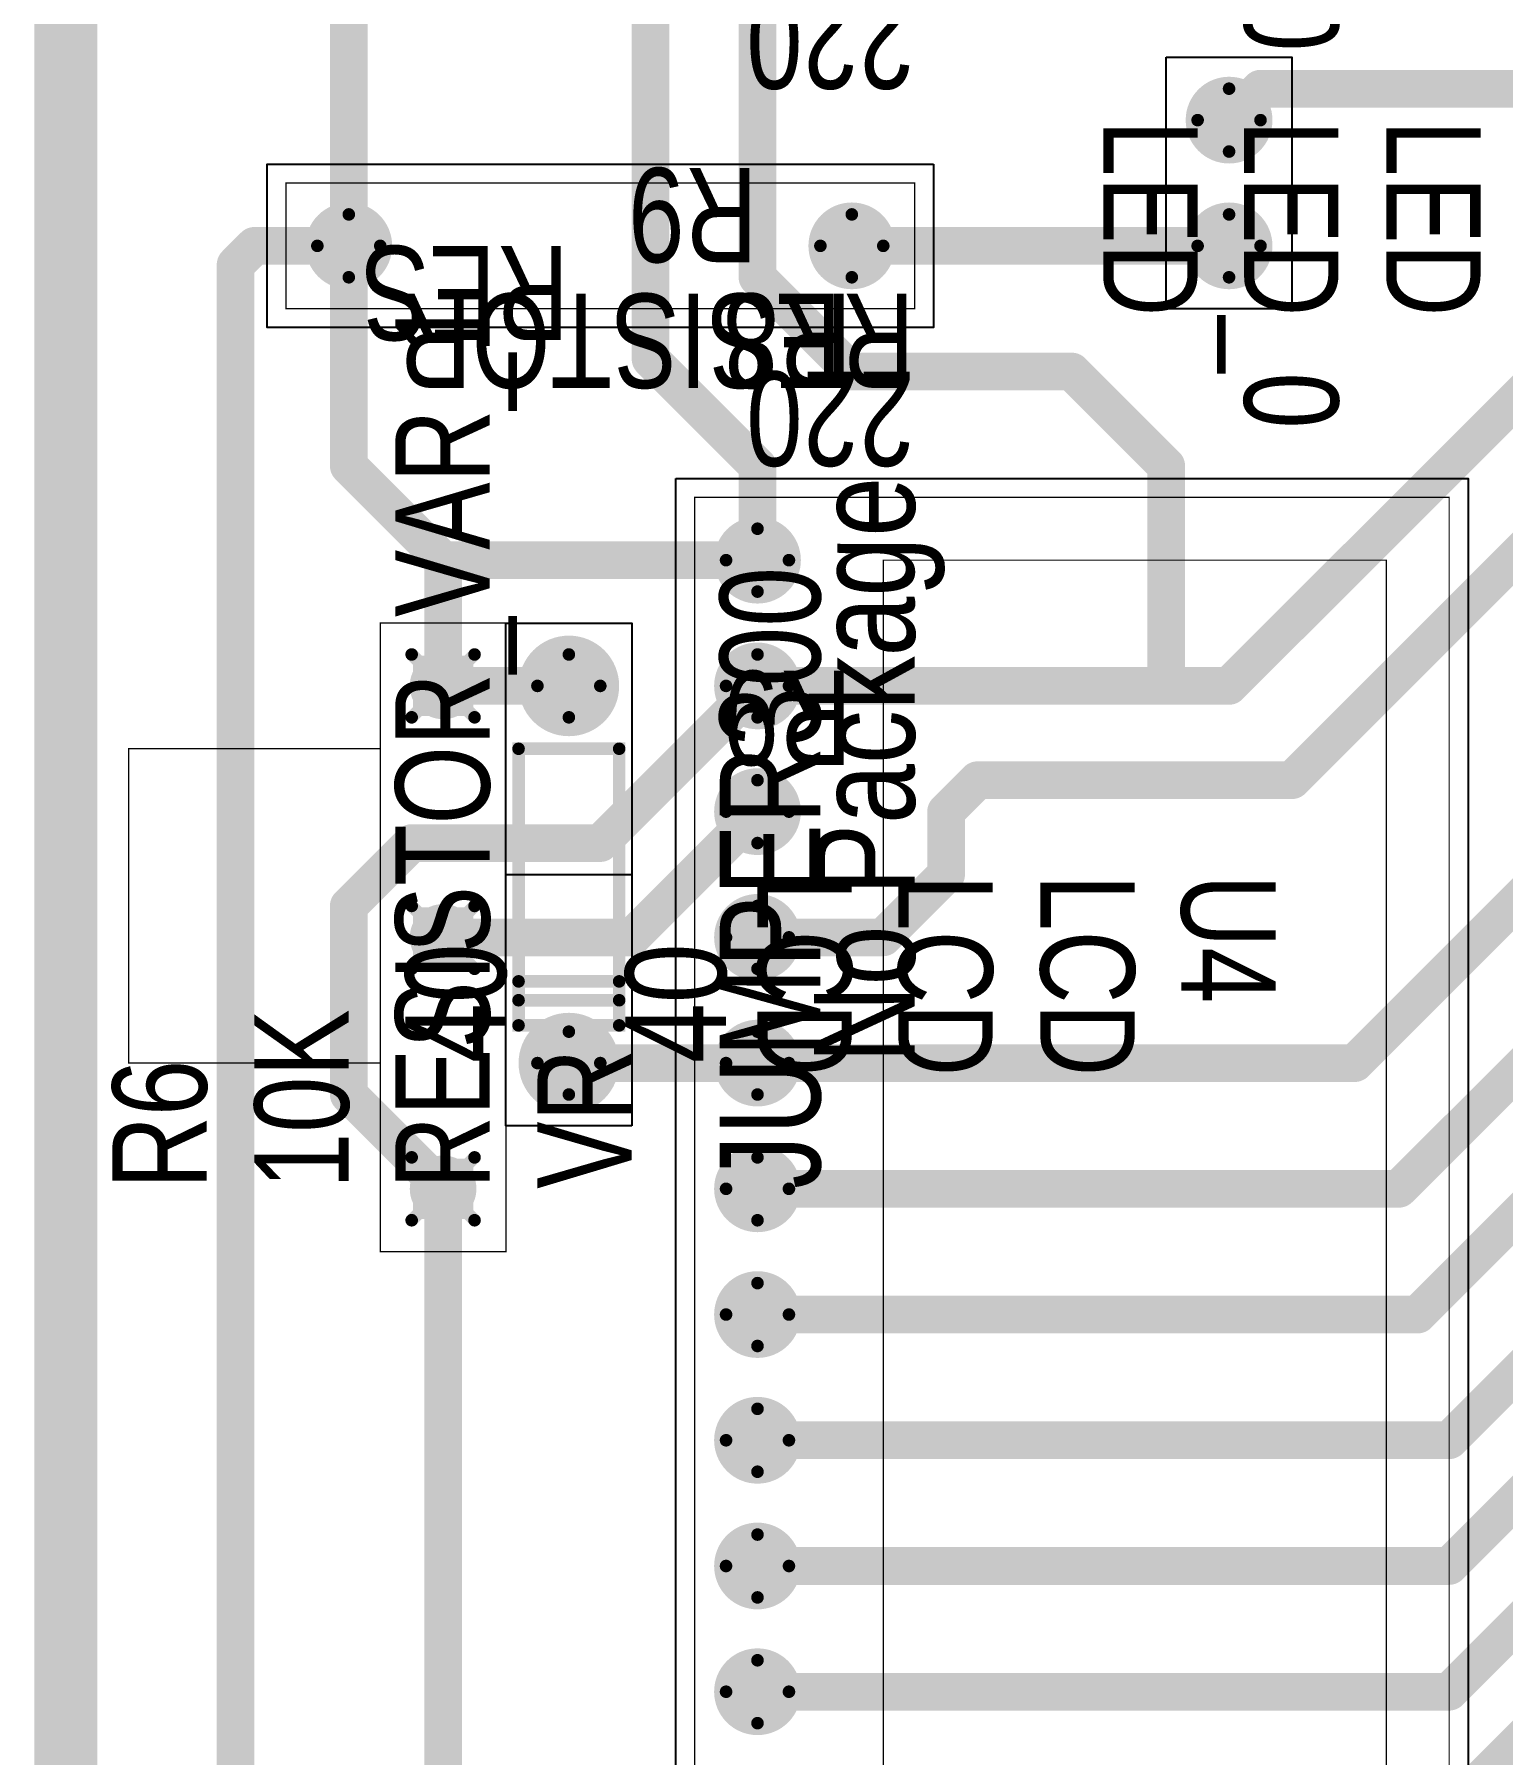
# Model space of a CAD drawing. Extents: x 0.2 to 44.6, y -5.7 to 3.4.
# Drawn here: x 0.225 to 1.393, y 0.816 to 2.184 of the extents above; entities that cross this region are included whole.
import ezdxf

# ---------------------------------------------------------------- set-up
doc = ezdxf.new("R2010")
doc.units = 0

msp = doc.modelspace()

# ---------------------------------------------------------------- linework, layer by layer
at = {"const_width": 0.05}
msp.add_lwpolyline([(0.25, 0.041), (0.25, 3.291), (5.05, 3.291), (5.05, 0.041), (0.25, 0.041)], close=True, dxfattribs=at)
for points in [[(1.125, 2.166), (1.225, 2.166), (1.225, 1.966), (1.125, 1.966), (1.125, 2.166)], [(0.7, 1.316), (0.6, 1.316), (0.6, 1.716), (0.7, 1.716), (0.7, 1.316)], [(0.7, 1.316), (0.6, 1.316), (0.6, 1.516), (0.7, 1.516), (0.7, 1.316)]]:
    msp.add_lwpolyline(points, close=True)
for points in [[(1.125, 2.166, 1), (1.125, 2.166, 1)], [(1.125, 2.166, 1), (1.125, 2.166, 1)], [(1.225, 2.166, 1), (1.225, 2.166, 1)], [(0.94, 2.081), (0.94, 1.951), (0.41, 1.951), (0.41, 2.081), (0.94, 2.081, -0.000027)], [(0.41, 2.081, 1), (0.41, 2.081, 1)], [(0.94, 2.081, 1), (0.94, 2.081, 1)], [(0.94, 2.081, 1), (0.94, 2.081, 1)], [(1.125, 1.966, 1), (1.125, 1.966, 1)], [(1.225, 1.966, 1), (1.225, 1.966, 1)], [(0.41, 1.951, 1), (0.41, 1.951, 1)], [(0.94, 1.951, 1), (0.94, 1.951, 1)], [(0.735, 1.831), (1.365, 1.831), (1.365, 0.201), (0.735, 0.201), (0.735, 1.831, -0.000021)], [(0.735, 1.831, 1), (0.735, 1.831, 1)], [(0.735, 1.831, 1), (0.735, 1.831, 1)], [(1.365, 1.831, 1), (1.365, 1.831, 1)], [(0.6, 1.716, 1), (0.6, 1.716, 1)], [(0.7, 1.716, 1), (0.7, 1.716, 1)], [(0.6, 1.516, 1), (0.6, 1.516, 1)], [(0.7, 1.516, 1), (0.7, 1.516, 1)], [(0.6, 1.316, 1), (0.6, 1.316, 1)], [(0.6, 1.316, 1), (0.6, 1.316, 1)], [(0.7, 1.316, 1), (0.7, 1.316, 1)], [(0.7, 1.316, 1), (0.7, 1.316, 1)], [(0.7, 1.316, 1), (0.7, 1.316, 1)], [(0.7, 1.316, 1), (0.7, 1.316, 1)]]:
    msp.add_lwpolyline(points, format="xyb", close=True)
at = {"layer": 'AST', "const_width": 0.01}
for points in [[(0.61, 1.416), (0.61, 1.616), (0.69, 1.616), (0.69, 1.416), (0.61, 1.416)], [(0.61, 1.396), (0.61, 1.431), (0.69, 1.431), (0.69, 1.396), (0.61, 1.396)]]:
    msp.add_lwpolyline(points, close=True, dxfattribs=at)
at = {"layer": 'AST', "const_width": 0.005}
for points in [[(0.6075, 1.616, 1), (0.6125, 1.616, 1)], [(0.6875, 1.616, 1), (0.6925, 1.616, 1)], [(0.6075, 1.431, 1), (0.6125, 1.431, 1)], [(0.6875, 1.431, 1), (0.6925, 1.431, 1)], [(0.6075, 1.416, 1), (0.6125, 1.416, 1)], [(0.6075, 1.416, 1), (0.6125, 1.416, 1)], [(0.6875, 1.416, 1), (0.6925, 1.416, 1)], [(0.6075, 1.396, 1), (0.6125, 1.396, 1)], [(0.6075, 1.396, 1), (0.6125, 1.396, 1)], [(0.6875, 1.396, 1), (0.6925, 1.396, 1)]]:
    msp.add_lwpolyline(points, format="xyb", close=True, dxfattribs=at)
at = {"layer": 'BOT', "const_width": 0.03}
for points in [[(0.715, 3.056), (0.715, 1.926)], [(0.8, 1.991), (0.8, 3.041)], [(0.475, 2.016), (0.475, 2.316)], [(1.175, 2.116), (1.2, 2.141)], [(1.2, 2.141), (1.925, 2.141)], [(0.385, 2.001), (0.4, 2.016)], [(0.4, 2.016), (0.475, 2.016)], [(0.475, 2.016), (0.475, 1.841)], [(0.875, 2.016), (1.175, 2.016)], [(0.385, 0.396), (0.385, 2.001)], [(0.875, 1.916), (0.8, 1.991)], [(1.45, 1.941), (1.175, 1.666)], [(0.715, 1.926), (0.8, 1.841)], [(1.05, 1.916), (0.875, 1.916)], [(1.125, 1.841), (1.05, 1.916)], [(1.5, 1.866), (1.225, 1.591)], [(0.475, 1.841), (0.55, 1.766)], [(0.8, 1.841), (0.8, 1.766)], [(1.125, 1.666), (1.125, 1.841)], [(0.55, 1.666), (0.55, 1.766)], [(0.55, 1.766), (0.8, 1.766)], [(0.55, 1.766), (0.55, 1.666)], [(1.795, 1.751), (1.31, 1.266)], [(1.275, 1.366), (1.625, 1.716)], [(0.55, 1.666), (0.65, 1.666)], [(0.675, 1.541), (0.8, 1.666)], [(0.8, 1.666), (1.125, 1.666)], [(1.125, 1.666), (0.8, 1.666)], [(1.175, 1.666), (1.125, 1.666)], [(1.325, 1.166), (1.775, 1.616)], [(0.975, 1.591), (0.95, 1.566)], [(1.225, 1.591), (0.975, 1.591)], [(0.7, 1.466), (0.8, 1.566)], [(0.95, 1.566), (0.95, 1.516)], [(0.475, 1.491), (0.525, 1.541)], [(0.525, 1.541), (0.675, 1.541)], [(1.825, 1.541), (1.35, 1.066)], [(0.95, 1.516), (0.9, 1.466)], [(0.475, 1.341), (0.475, 1.491)], [(0.55, 1.466), (0.7, 1.466)], [(0.9, 1.466), (0.8, 1.466)], [(1.825, 1.441), (1.35, 0.966)], [(0.65, 1.366), (0.8, 1.366)], [(0.8, 1.366), (1.275, 1.366)], [(0.55, 1.266), (0.475, 1.341)], [(1.825, 1.341), (1.35, 0.866)], [(0.55, 1.266), (0.55, 0.446)], [(1.31, 1.266), (0.8, 1.266)], [(1.82, 1.241), (1.345, 0.766)], [(0.8, 1.166), (1.325, 1.166)], [(1.35, 1.066), (0.8, 1.066)], [(1.35, 0.966), (0.8, 0.966)], [(1.35, 0.866), (0.8, 0.866)]]:
    msp.add_lwpolyline(points, dxfattribs=at)
at = {"layer": 'BOT'}
for points, const_width in [([(1.1925, 2.141, 1), (1.2075, 2.141, 1)], 0.015), ([(1.1925, 2.141, 1), (1.2075, 2.141, 1)], 0.015), ([(1.16, 2.116, 1), (1.19, 2.116, 1)], 0.031), ([(1.1675, 2.116, 1), (1.1825, 2.116, 1)], 0.015), ([(0.46, 2.016, 1), (0.49, 2.016, 1)], 0.031), ([(0.86, 2.016, 1), (0.89, 2.016, 1)], 0.031), ([(1.16, 2.016, 1), (1.19, 2.016, 1)], 0.031), ([(0.3925, 2.016, 1), (0.4075, 2.016, 1)], 0.015), ([(0.3925, 2.016, 1), (0.4075, 2.016, 1)], 0.015), ([(0.4675, 2.016, 1), (0.4825, 2.016, 1)], 0.015), ([(0.4675, 2.016, 1), (0.4825, 2.016, 1)], 0.015), ([(0.4675, 2.016, 1), (0.4825, 2.016, 1)], 0.015), ([(0.8675, 2.016, 1), (0.8825, 2.016, 1)], 0.015), ([(1.1675, 2.016, 1), (1.1825, 2.016, 1)], 0.015), ([(0.3775, 2.001, 1), (0.3925, 2.001, 1)], 0.015), ([(0.3775, 2.001, 1), (0.3925, 2.001, 1)], 0.015), ([(0.7925, 1.991, 1), (0.8075, 1.991, 1)], 0.015), ([(0.7925, 1.991, 1), (0.8075, 1.991, 1)], 0.015), ([(0.7075, 1.926, 1), (0.7225, 1.926, 1)], 0.015), ([(0.7075, 1.926, 1), (0.7225, 1.926, 1)], 0.015), ([(0.8675, 1.916, 1), (0.8825, 1.916, 1)], 0.015), ([(0.8675, 1.916, 1), (0.8825, 1.916, 1)], 0.015), ([(1.0425, 1.916, 1), (1.0575, 1.916, 1)], 0.015), ([(1.0425, 1.916, 1), (1.0575, 1.916, 1)], 0.015), ([(0.4675, 1.841, 1), (0.4825, 1.841, 1)], 0.015), ([(0.4675, 1.841, 1), (0.4825, 1.841, 1)], 0.015), ([(0.7925, 1.841, 1), (0.8075, 1.841, 1)], 0.015), ([(0.7925, 1.841, 1), (0.8075, 1.841, 1)], 0.015), ([(1.1175, 1.841, 1), (1.1325, 1.841, 1)], 0.015), ([(1.1175, 1.841, 1), (1.1325, 1.841, 1)], 0.015), ([(0.785, 1.766, 1), (0.815, 1.766, 1)], 0.031), ([(0.5425, 1.766, 1), (0.5575, 1.766, 1)], 0.015), ([(0.5425, 1.766, 1), (0.5575, 1.766, 1)], 0.015), ([(0.5425, 1.766, 1), (0.5575, 1.766, 1)], 0.015), ([(0.5425, 1.766, 1), (0.5575, 1.766, 1)], 0.015), ([(0.7925, 1.766, 1), (0.8075, 1.766, 1)], 0.015), ([(0.7925, 1.766, 1), (0.8075, 1.766, 1)], 0.015), ([(0.538, 1.666, 1), (0.562, 1.666, 1)], 0.024), ([(0.635, 1.666, 1), (0.665, 1.666, 1)], 0.031), ([(0.785, 1.666, 1), (0.815, 1.666, 1)], 0.031), ([(0.5425, 1.666, 1), (0.5575, 1.666, 1)], 0.015), ([(0.5425, 1.666, 1), (0.5575, 1.666, 1)], 0.015), ([(0.5425, 1.666, 1), (0.5575, 1.666, 1)], 0.015), ([(0.6425, 1.666, 1), (0.6575, 1.666, 1)], 0.015), ([(0.7925, 1.666, 1), (0.8075, 1.666, 1)], 0.015), ([(0.7925, 1.666, 1), (0.8075, 1.666, 1)], 0.015), ([(0.7925, 1.666, 1), (0.8075, 1.666, 1)], 0.015), ([(1.1175, 1.666, 1), (1.1325, 1.666, 1)], 0.015), ([(1.1175, 1.666, 1), (1.1325, 1.666, 1)], 0.015), ([(1.1175, 1.666, 1), (1.1325, 1.666, 1)], 0.015), ([(1.1175, 1.666, 1), (1.1325, 1.666, 1)], 0.015), ([(1.1675, 1.666, 1), (1.1825, 1.666, 1)], 0.015), ([(1.1675, 1.666, 1), (1.1825, 1.666, 1)], 0.015), ([(0.9675, 1.591, 1), (0.9825, 1.591, 1)], 0.015), ([(0.9675, 1.591, 1), (0.9825, 1.591, 1)], 0.015), ([(1.2175, 1.591, 1), (1.2325, 1.591, 1)], 0.015), ([(1.2175, 1.591, 1), (1.2325, 1.591, 1)], 0.015), ([(0.785, 1.566, 1), (0.815, 1.566, 1)], 0.031), ([(0.7925, 1.566, 1), (0.8075, 1.566, 1)], 0.015), ([(0.9425, 1.566, 1), (0.9575, 1.566, 1)], 0.015), ([(0.9425, 1.566, 1), (0.9575, 1.566, 1)], 0.015), ([(0.5175, 1.541, 1), (0.5325, 1.541, 1)], 0.015), ([(0.5175, 1.541, 1), (0.5325, 1.541, 1)], 0.015), ([(0.6675, 1.541, 1), (0.6825, 1.541, 1)], 0.015), ([(0.6675, 1.541, 1), (0.6825, 1.541, 1)], 0.015), ([(0.9425, 1.516, 1), (0.9575, 1.516, 1)], 0.015), ([(0.9425, 1.516, 1), (0.9575, 1.516, 1)], 0.015), ([(0.4675, 1.491, 1), (0.4825, 1.491, 1)], 0.015), ([(0.4675, 1.491, 1), (0.4825, 1.491, 1)], 0.015), ([(0.785, 1.466, 1), (0.815, 1.466, 1)], 0.031), ([(0.538, 1.466, 1), (0.562, 1.466, 1)], 0.024), ([(0.5425, 1.466, 1), (0.5575, 1.466, 1)], 0.015), ([(0.6925, 1.466, 1), (0.7075, 1.466, 1)], 0.015), ([(0.6925, 1.466, 1), (0.7075, 1.466, 1)], 0.015), ([(0.7925, 1.466, 1), (0.8075, 1.466, 1)], 0.015), ([(0.8925, 1.466, 1), (0.9075, 1.466, 1)], 0.015), ([(0.8925, 1.466, 1), (0.9075, 1.466, 1)], 0.015), ([(0.635, 1.366, 1), (0.665, 1.366, 1)], 0.031), ([(0.785, 1.366, 1), (0.815, 1.366, 1)], 0.031), ([(0.6425, 1.366, 1), (0.6575, 1.366, 1)], 0.015), ([(0.7925, 1.366, 1), (0.8075, 1.366, 1)], 0.015), ([(0.7925, 1.366, 1), (0.8075, 1.366, 1)], 0.015), ([(1.2675, 1.366, 1), (1.2825, 1.366, 1)], 0.015), ([(1.2675, 1.366, 1), (1.2825, 1.366, 1)], 0.015), ([(0.4675, 1.341, 1), (0.4825, 1.341, 1)], 0.015), ([(0.4675, 1.341, 1), (0.4825, 1.341, 1)], 0.015), ([(0.538, 1.266, 1), (0.562, 1.266, 1)], 0.024), ([(0.785, 1.266, 1), (0.815, 1.266, 1)], 0.031), ([(0.5425, 1.266, 1), (0.5575, 1.266, 1)], 0.015), ([(0.5425, 1.266, 1), (0.5575, 1.266, 1)], 0.015), ([(0.7925, 1.266, 1), (0.8075, 1.266, 1)], 0.015), ([(1.3025, 1.266, 1), (1.3175, 1.266, 1)], 0.015), ([(1.3025, 1.266, 1), (1.3175, 1.266, 1)], 0.015), ([(0.785, 1.166, 1), (0.815, 1.166, 1)], 0.031), ([(0.7925, 1.166, 1), (0.8075, 1.166, 1)], 0.015), ([(1.3175, 1.166, 1), (1.3325, 1.166, 1)], 0.015), ([(1.3175, 1.166, 1), (1.3325, 1.166, 1)], 0.015), ([(0.785, 1.066, 1), (0.815, 1.066, 1)], 0.031), ([(0.7925, 1.066, 1), (0.8075, 1.066, 1)], 0.015), ([(1.3425, 1.066, 1), (1.3575, 1.066, 1)], 0.015), ([(1.3425, 1.066, 1), (1.3575, 1.066, 1)], 0.015), ([(0.785, 0.966, 1), (0.815, 0.966, 1)], 0.031), ([(0.7925, 0.966, 1), (0.8075, 0.966, 1)], 0.015), ([(1.3425, 0.966, 1), (1.3575, 0.966, 1)], 0.015), ([(1.3425, 0.966, 1), (1.3575, 0.966, 1)], 0.015), ([(0.785, 0.866, 1), (0.815, 0.866, 1)], 0.031), ([(0.7925, 0.866, 1), (0.8075, 0.866, 1)], 0.015), ([(1.3425, 0.866, 1), (1.3575, 0.866, 1)], 0.015), ([(1.3425, 0.866, 1), (1.3575, 0.866, 1)], 0.015)]:
    msp.add_lwpolyline(points, format="xyb", close=True, dxfattribs=dict(at, const_width=const_width))
at = {"layer": 'DRD', "const_width": 0.01}
for points in [[(1.175, 2.091), (1.175, 2.141)], [(1.15, 2.116), (1.2, 2.116)], [(0.475, 1.991), (0.475, 2.041)], [(0.875, 1.991), (0.875, 2.041)], [(1.175, 1.991), (1.175, 2.041)], [(0.45, 2.016), (0.5, 2.016)], [(0.85, 2.016), (0.9, 2.016)], [(1.15, 2.016), (1.2, 2.016)], [(0.8, 1.741), (0.8, 1.791)], [(0.775, 1.766), (0.825, 1.766)], [(0.525, 1.691), (0.575, 1.641)], [(0.525, 1.641), (0.575, 1.691)], [(0.65, 1.641), (0.65, 1.691)], [(0.8, 1.641), (0.8, 1.691)], [(0.625, 1.666), (0.675, 1.666)], [(0.775, 1.666), (0.825, 1.666)], [(0.8, 1.541), (0.8, 1.591)], [(0.775, 1.566), (0.825, 1.566)], [(0.525, 1.491), (0.575, 1.441)], [(0.525, 1.441), (0.575, 1.491)], [(0.8, 1.441), (0.8, 1.491)], [(0.775, 1.466), (0.825, 1.466)], [(0.65, 1.341), (0.65, 1.391)], [(0.8, 1.341), (0.8, 1.391)], [(0.625, 1.366), (0.675, 1.366)], [(0.775, 1.366), (0.825, 1.366)], [(0.525, 1.291), (0.575, 1.241)], [(0.525, 1.241), (0.575, 1.291)], [(0.8, 1.241), (0.8, 1.291)], [(0.775, 1.266), (0.825, 1.266)], [(0.8, 1.141), (0.8, 1.191)], [(0.775, 1.166), (0.825, 1.166)], [(0.8, 1.041), (0.8, 1.091)], [(0.775, 1.066), (0.825, 1.066)], [(0.8, 0.941), (0.8, 0.991)], [(0.775, 0.966), (0.825, 0.966)], [(0.8, 0.841), (0.8, 0.891)], [(0.775, 0.866), (0.825, 0.866)]]:
    msp.add_lwpolyline(points, dxfattribs=at)
at = {"layer": 'DRD', "const_width": 0.005}
for points in [[(1.1725, 2.141, 1), (1.1775, 2.141, 1)], [(1.1475, 2.116, 1), (1.1525, 2.116, 1)], [(1.1975, 2.116, 1), (1.2025, 2.116, 1)], [(1.1725, 2.091, 1), (1.1775, 2.091, 1)], [(0.4725, 2.041, 1), (0.4775, 2.041, 1)], [(0.8725, 2.041, 1), (0.8775, 2.041, 1)], [(1.1725, 2.041, 1), (1.1775, 2.041, 1)], [(0.4475, 2.016, 1), (0.4525, 2.016, 1)], [(0.4975, 2.016, 1), (0.5025, 2.016, 1)], [(0.8475, 2.016, 1), (0.8525, 2.016, 1)], [(0.8975, 2.016, 1), (0.9025, 2.016, 1)], [(1.1475, 2.016, 1), (1.1525, 2.016, 1)], [(1.1975, 2.016, 1), (1.2025, 2.016, 1)], [(0.4725, 1.991, 1), (0.4775, 1.991, 1)], [(0.8725, 1.991, 1), (0.8775, 1.991, 1)], [(1.1725, 1.991, 1), (1.1775, 1.991, 1)], [(0.7975, 1.791, 1), (0.8025, 1.791, 1)], [(0.7725, 1.766, 1), (0.7775, 1.766, 1)], [(0.8225, 1.766, 1), (0.8275, 1.766, 1)], [(0.7975, 1.741, 1), (0.8025, 1.741, 1)], [(0.5225, 1.691, 1), (0.5275, 1.691, 1)], [(0.5725, 1.691, 1), (0.5775, 1.691, 1)], [(0.6475, 1.691, 1), (0.6525, 1.691, 1)], [(0.7975, 1.691, 1), (0.8025, 1.691, 1)], [(0.6225, 1.666, 1), (0.6275, 1.666, 1)], [(0.6725, 1.666, 1), (0.6775, 1.666, 1)], [(0.7725, 1.666, 1), (0.7775, 1.666, 1)], [(0.8225, 1.666, 1), (0.8275, 1.666, 1)], [(0.5225, 1.641, 1), (0.5275, 1.641, 1)], [(0.5725, 1.641, 1), (0.5775, 1.641, 1)], [(0.6475, 1.641, 1), (0.6525, 1.641, 1)], [(0.7975, 1.641, 1), (0.8025, 1.641, 1)], [(0.7975, 1.591, 1), (0.8025, 1.591, 1)], [(0.7725, 1.566, 1), (0.7775, 1.566, 1)], [(0.8225, 1.566, 1), (0.8275, 1.566, 1)], [(0.7975, 1.541, 1), (0.8025, 1.541, 1)], [(0.5225, 1.491, 1), (0.5275, 1.491, 1)], [(0.5725, 1.491, 1), (0.5775, 1.491, 1)], [(0.7975, 1.491, 1), (0.8025, 1.491, 1)], [(0.7725, 1.466, 1), (0.7775, 1.466, 1)], [(0.8225, 1.466, 1), (0.8275, 1.466, 1)], [(0.5225, 1.441, 1), (0.5275, 1.441, 1)], [(0.5725, 1.441, 1), (0.5775, 1.441, 1)], [(0.7975, 1.441, 1), (0.8025, 1.441, 1)], [(0.6475, 1.391, 1), (0.6525, 1.391, 1)], [(0.7975, 1.391, 1), (0.8025, 1.391, 1)], [(0.6225, 1.366, 1), (0.6275, 1.366, 1)], [(0.6725, 1.366, 1), (0.6775, 1.366, 1)], [(0.7725, 1.366, 1), (0.7775, 1.366, 1)], [(0.8225, 1.366, 1), (0.8275, 1.366, 1)], [(0.6475, 1.341, 1), (0.6525, 1.341, 1)], [(0.7975, 1.341, 1), (0.8025, 1.341, 1)], [(0.5225, 1.291, 1), (0.5275, 1.291, 1)], [(0.5725, 1.291, 1), (0.5775, 1.291, 1)], [(0.7975, 1.291, 1), (0.8025, 1.291, 1)], [(0.7725, 1.266, 1), (0.7775, 1.266, 1)], [(0.8225, 1.266, 1), (0.8275, 1.266, 1)], [(0.5225, 1.241, 1), (0.5275, 1.241, 1)], [(0.5725, 1.241, 1), (0.5775, 1.241, 1)], [(0.7975, 1.241, 1), (0.8025, 1.241, 1)], [(0.7975, 1.191, 1), (0.8025, 1.191, 1)], [(0.7725, 1.166, 1), (0.7775, 1.166, 1)], [(0.8225, 1.166, 1), (0.8275, 1.166, 1)], [(0.7975, 1.141, 1), (0.8025, 1.141, 1)], [(0.7975, 1.091, 1), (0.8025, 1.091, 1)], [(0.7725, 1.066, 1), (0.7775, 1.066, 1)], [(0.8225, 1.066, 1), (0.8275, 1.066, 1)], [(0.7975, 1.041, 1), (0.8025, 1.041, 1)], [(0.7975, 0.991, 1), (0.8025, 0.991, 1)], [(0.7725, 0.966, 1), (0.7775, 0.966, 1)], [(0.8225, 0.966, 1), (0.8275, 0.966, 1)], [(0.7975, 0.941, 1), (0.8025, 0.941, 1)], [(0.7975, 0.891, 1), (0.8025, 0.891, 1)], [(0.7725, 0.866, 1), (0.7775, 0.866, 1)], [(0.8225, 0.866, 1), (0.8275, 0.866, 1)], [(0.7975, 0.841, 1), (0.8025, 0.841, 1)]]:
    msp.add_lwpolyline(points, format="xyb", close=True, dxfattribs=at)
at = {"layer": 'DRL'}
for points, const_width in [([(1.166, 2.116, 1), (1.184, 2.116, 1)], 0.019), ([(0.466, 2.016, 1), (0.484, 2.016, 1)], 0.019), ([(0.866, 2.016, 1), (0.884, 2.016, 1)], 0.019), ([(1.166, 2.016, 1), (1.184, 2.016, 1)], 0.019), ([(0.791, 1.766, 1), (0.809, 1.766, 1)], 0.019), ([(0.641, 1.666, 1), (0.659, 1.666, 1)], 0.019), ([(0.791, 1.666, 1), (0.809, 1.666, 1)], 0.019), ([(0.542, 1.666, 1), (0.558, 1.666, 1)], 0.016), ([(0.791, 1.566, 1), (0.809, 1.566, 1)], 0.019), ([(0.542, 1.466, 1), (0.558, 1.466, 1)], 0.016), ([(0.791, 1.466, 1), (0.809, 1.466, 1)], 0.019), ([(0.641, 1.366, 1), (0.659, 1.366, 1)], 0.019), ([(0.791, 1.366, 1), (0.809, 1.366, 1)], 0.019), ([(0.542, 1.266, 1), (0.558, 1.266, 1)], 0.016), ([(0.791, 1.266, 1), (0.809, 1.266, 1)], 0.019), ([(0.791, 1.166, 1), (0.809, 1.166, 1)], 0.019), ([(0.791, 1.066, 1), (0.809, 1.066, 1)], 0.019), ([(0.791, 0.966, 1), (0.809, 0.966, 1)], 0.019), ([(0.791, 0.866, 1), (0.809, 0.866, 1)], 0.019)]:
    msp.add_lwpolyline(points, format="xyb", close=True, dxfattribs=dict(at, const_width=const_width))
at = {"layer": 'GND'}
for points, const_width in [([(1.158, 2.116, 1), (1.192, 2.116, 1)], 0.035), ([(0.458, 2.016, 1), (0.492, 2.016, 1)], 0.035), ([(0.858, 2.016, 1), (0.892, 2.016, 1)], 0.035), ([(1.158, 2.016, 1), (1.192, 2.016, 1)], 0.035), ([(0.783, 1.766, 1), (0.817, 1.766, 1)], 0.035), ([(0.63, 1.666, 1), (0.67, 1.666, 1)], 0.04), ([(0.783, 1.666, 1), (0.817, 1.666, 1)], 0.035), ([(0.537, 1.666, 1), (0.563, 1.666, 1)], 0.027), ([(0.783, 1.566, 1), (0.817, 1.566, 1)], 0.035), ([(0.537, 1.466, 1), (0.563, 1.466, 1)], 0.027), ([(0.783, 1.466, 1), (0.817, 1.466, 1)], 0.035), ([(0.63, 1.366, 1), (0.67, 1.366, 1)], 0.04), ([(0.783, 1.366, 1), (0.817, 1.366, 1)], 0.035), ([(0.783, 1.266, 1), (0.817, 1.266, 1)], 0.035), ([(0.537, 1.266, 1), (0.563, 1.266, 1)], 0.027), ([(0.783, 1.166, 1), (0.817, 1.166, 1)], 0.035), ([(0.783, 1.066, 1), (0.817, 1.066, 1)], 0.035), ([(0.783, 0.966, 1), (0.817, 0.966, 1)], 0.035), ([(0.783, 0.866, 1), (0.817, 0.866, 1)], 0.035)]:
    msp.add_lwpolyline(points, format="xyb", close=True, dxfattribs=dict(at, const_width=const_width))
at = {"layer": 'I10'}
for points, const_width in [([(1.16, 2.116, 1), (1.19, 2.116, 1)], 0.031), ([(0.46, 2.016, 1), (0.49, 2.016, 1)], 0.031), ([(0.86, 2.016, 1), (0.89, 2.016, 1)], 0.031), ([(1.16, 2.016, 1), (1.19, 2.016, 1)], 0.031), ([(0.785, 1.766, 1), (0.815, 1.766, 1)], 0.031), ([(0.538, 1.666, 1), (0.562, 1.666, 1)], 0.024), ([(0.635, 1.666, 1), (0.665, 1.666, 1)], 0.031), ([(0.785, 1.666, 1), (0.815, 1.666, 1)], 0.031), ([(0.785, 1.566, 1), (0.815, 1.566, 1)], 0.031), ([(0.785, 1.466, 1), (0.815, 1.466, 1)], 0.031), ([(0.538, 1.466, 1), (0.562, 1.466, 1)], 0.024), ([(0.635, 1.366, 1), (0.665, 1.366, 1)], 0.031), ([(0.785, 1.366, 1), (0.815, 1.366, 1)], 0.031), ([(0.538, 1.266, 1), (0.562, 1.266, 1)], 0.024), ([(0.785, 1.266, 1), (0.815, 1.266, 1)], 0.031), ([(0.785, 1.166, 1), (0.815, 1.166, 1)], 0.031), ([(0.785, 1.066, 1), (0.815, 1.066, 1)], 0.031), ([(0.785, 0.966, 1), (0.815, 0.966, 1)], 0.031), ([(0.785, 0.866, 1), (0.815, 0.866, 1)], 0.031)]:
    msp.add_lwpolyline(points, format="xyb", close=True, dxfattribs=dict(at, const_width=const_width))
at = {"layer": 'I11'}
for points, const_width in [([(1.16, 2.116, 1), (1.19, 2.116, 1)], 0.031), ([(0.46, 2.016, 1), (0.49, 2.016, 1)], 0.031), ([(0.86, 2.016, 1), (0.89, 2.016, 1)], 0.031), ([(1.16, 2.016, 1), (1.19, 2.016, 1)], 0.031), ([(0.785, 1.766, 1), (0.815, 1.766, 1)], 0.031), ([(0.538, 1.666, 1), (0.562, 1.666, 1)], 0.024), ([(0.635, 1.666, 1), (0.665, 1.666, 1)], 0.031), ([(0.785, 1.666, 1), (0.815, 1.666, 1)], 0.031), ([(0.785, 1.566, 1), (0.815, 1.566, 1)], 0.031), ([(0.785, 1.466, 1), (0.815, 1.466, 1)], 0.031), ([(0.538, 1.466, 1), (0.562, 1.466, 1)], 0.024), ([(0.635, 1.366, 1), (0.665, 1.366, 1)], 0.031), ([(0.785, 1.366, 1), (0.815, 1.366, 1)], 0.031), ([(0.538, 1.266, 1), (0.562, 1.266, 1)], 0.024), ([(0.785, 1.266, 1), (0.815, 1.266, 1)], 0.031), ([(0.785, 1.166, 1), (0.815, 1.166, 1)], 0.031), ([(0.785, 1.066, 1), (0.815, 1.066, 1)], 0.031), ([(0.785, 0.966, 1), (0.815, 0.966, 1)], 0.031), ([(0.785, 0.866, 1), (0.815, 0.866, 1)], 0.031)]:
    msp.add_lwpolyline(points, format="xyb", close=True, dxfattribs=dict(at, const_width=const_width))
at = {"layer": 'I12'}
for points, const_width in [([(1.16, 2.116, 1), (1.19, 2.116, 1)], 0.031), ([(0.46, 2.016, 1), (0.49, 2.016, 1)], 0.031), ([(0.86, 2.016, 1), (0.89, 2.016, 1)], 0.031), ([(1.16, 2.016, 1), (1.19, 2.016, 1)], 0.031), ([(0.785, 1.766, 1), (0.815, 1.766, 1)], 0.031), ([(0.538, 1.666, 1), (0.562, 1.666, 1)], 0.024), ([(0.635, 1.666, 1), (0.665, 1.666, 1)], 0.031), ([(0.785, 1.666, 1), (0.815, 1.666, 1)], 0.031), ([(0.785, 1.566, 1), (0.815, 1.566, 1)], 0.031), ([(0.785, 1.466, 1), (0.815, 1.466, 1)], 0.031), ([(0.538, 1.466, 1), (0.562, 1.466, 1)], 0.024), ([(0.635, 1.366, 1), (0.665, 1.366, 1)], 0.031), ([(0.785, 1.366, 1), (0.815, 1.366, 1)], 0.031), ([(0.538, 1.266, 1), (0.562, 1.266, 1)], 0.024), ([(0.785, 1.266, 1), (0.815, 1.266, 1)], 0.031), ([(0.785, 1.166, 1), (0.815, 1.166, 1)], 0.031), ([(0.785, 1.066, 1), (0.815, 1.066, 1)], 0.031), ([(0.785, 0.966, 1), (0.815, 0.966, 1)], 0.031), ([(0.785, 0.866, 1), (0.815, 0.866, 1)], 0.031)]:
    msp.add_lwpolyline(points, format="xyb", close=True, dxfattribs=dict(at, const_width=const_width))
at = {"layer": 'IN1'}
for points, const_width in [([(1.16, 2.116, 1), (1.19, 2.116, 1)], 0.031), ([(0.46, 2.016, 1), (0.49, 2.016, 1)], 0.031), ([(0.86, 2.016, 1), (0.89, 2.016, 1)], 0.031), ([(1.16, 2.016, 1), (1.19, 2.016, 1)], 0.031), ([(0.785, 1.766, 1), (0.815, 1.766, 1)], 0.031), ([(0.538, 1.666, 1), (0.562, 1.666, 1)], 0.024), ([(0.635, 1.666, 1), (0.665, 1.666, 1)], 0.031), ([(0.785, 1.666, 1), (0.815, 1.666, 1)], 0.031), ([(0.785, 1.566, 1), (0.815, 1.566, 1)], 0.031), ([(0.785, 1.466, 1), (0.815, 1.466, 1)], 0.031), ([(0.538, 1.466, 1), (0.562, 1.466, 1)], 0.024), ([(0.635, 1.366, 1), (0.665, 1.366, 1)], 0.031), ([(0.785, 1.366, 1), (0.815, 1.366, 1)], 0.031), ([(0.538, 1.266, 1), (0.562, 1.266, 1)], 0.024), ([(0.785, 1.266, 1), (0.815, 1.266, 1)], 0.031), ([(0.785, 1.166, 1), (0.815, 1.166, 1)], 0.031), ([(0.785, 1.066, 1), (0.815, 1.066, 1)], 0.031), ([(0.785, 0.966, 1), (0.815, 0.966, 1)], 0.031), ([(0.785, 0.866, 1), (0.815, 0.866, 1)], 0.031)]:
    msp.add_lwpolyline(points, format="xyb", close=True, dxfattribs=dict(at, const_width=const_width))
at = {"layer": 'IN2'}
for points, const_width in [([(1.16, 2.116, 1), (1.19, 2.116, 1)], 0.031), ([(0.46, 2.016, 1), (0.49, 2.016, 1)], 0.031), ([(0.86, 2.016, 1), (0.89, 2.016, 1)], 0.031), ([(1.16, 2.016, 1), (1.19, 2.016, 1)], 0.031), ([(0.785, 1.766, 1), (0.815, 1.766, 1)], 0.031), ([(0.538, 1.666, 1), (0.562, 1.666, 1)], 0.024), ([(0.635, 1.666, 1), (0.665, 1.666, 1)], 0.031), ([(0.785, 1.666, 1), (0.815, 1.666, 1)], 0.031), ([(0.785, 1.566, 1), (0.815, 1.566, 1)], 0.031), ([(0.785, 1.466, 1), (0.815, 1.466, 1)], 0.031), ([(0.538, 1.466, 1), (0.562, 1.466, 1)], 0.024), ([(0.635, 1.366, 1), (0.665, 1.366, 1)], 0.031), ([(0.785, 1.366, 1), (0.815, 1.366, 1)], 0.031), ([(0.538, 1.266, 1), (0.562, 1.266, 1)], 0.024), ([(0.785, 1.266, 1), (0.815, 1.266, 1)], 0.031), ([(0.785, 1.166, 1), (0.815, 1.166, 1)], 0.031), ([(0.785, 1.066, 1), (0.815, 1.066, 1)], 0.031), ([(0.785, 0.966, 1), (0.815, 0.966, 1)], 0.031), ([(0.785, 0.866, 1), (0.815, 0.866, 1)], 0.031)]:
    msp.add_lwpolyline(points, format="xyb", close=True, dxfattribs=dict(at, const_width=const_width))
at = {"layer": 'IN3'}
for points, const_width in [([(1.16, 2.116, 1), (1.19, 2.116, 1)], 0.031), ([(0.46, 2.016, 1), (0.49, 2.016, 1)], 0.031), ([(0.86, 2.016, 1), (0.89, 2.016, 1)], 0.031), ([(1.16, 2.016, 1), (1.19, 2.016, 1)], 0.031), ([(0.785, 1.766, 1), (0.815, 1.766, 1)], 0.031), ([(0.538, 1.666, 1), (0.562, 1.666, 1)], 0.024), ([(0.635, 1.666, 1), (0.665, 1.666, 1)], 0.031), ([(0.785, 1.666, 1), (0.815, 1.666, 1)], 0.031), ([(0.785, 1.566, 1), (0.815, 1.566, 1)], 0.031), ([(0.785, 1.466, 1), (0.815, 1.466, 1)], 0.031), ([(0.538, 1.466, 1), (0.562, 1.466, 1)], 0.024), ([(0.635, 1.366, 1), (0.665, 1.366, 1)], 0.031), ([(0.785, 1.366, 1), (0.815, 1.366, 1)], 0.031), ([(0.538, 1.266, 1), (0.562, 1.266, 1)], 0.024), ([(0.785, 1.266, 1), (0.815, 1.266, 1)], 0.031), ([(0.785, 1.166, 1), (0.815, 1.166, 1)], 0.031), ([(0.785, 1.066, 1), (0.815, 1.066, 1)], 0.031), ([(0.785, 0.966, 1), (0.815, 0.966, 1)], 0.031), ([(0.785, 0.866, 1), (0.815, 0.866, 1)], 0.031)]:
    msp.add_lwpolyline(points, format="xyb", close=True, dxfattribs=dict(at, const_width=const_width))
at = {"layer": 'IN4'}
for points, const_width in [([(1.16, 2.116, 1), (1.19, 2.116, 1)], 0.031), ([(0.46, 2.016, 1), (0.49, 2.016, 1)], 0.031), ([(0.86, 2.016, 1), (0.89, 2.016, 1)], 0.031), ([(1.16, 2.016, 1), (1.19, 2.016, 1)], 0.031), ([(0.785, 1.766, 1), (0.815, 1.766, 1)], 0.031), ([(0.538, 1.666, 1), (0.562, 1.666, 1)], 0.024), ([(0.635, 1.666, 1), (0.665, 1.666, 1)], 0.031), ([(0.785, 1.666, 1), (0.815, 1.666, 1)], 0.031), ([(0.785, 1.566, 1), (0.815, 1.566, 1)], 0.031), ([(0.785, 1.466, 1), (0.815, 1.466, 1)], 0.031), ([(0.538, 1.466, 1), (0.562, 1.466, 1)], 0.024), ([(0.635, 1.366, 1), (0.665, 1.366, 1)], 0.031), ([(0.785, 1.366, 1), (0.815, 1.366, 1)], 0.031), ([(0.538, 1.266, 1), (0.562, 1.266, 1)], 0.024), ([(0.785, 1.266, 1), (0.815, 1.266, 1)], 0.031), ([(0.785, 1.166, 1), (0.815, 1.166, 1)], 0.031), ([(0.785, 1.066, 1), (0.815, 1.066, 1)], 0.031), ([(0.785, 0.966, 1), (0.815, 0.966, 1)], 0.031), ([(0.785, 0.866, 1), (0.815, 0.866, 1)], 0.031)]:
    msp.add_lwpolyline(points, format="xyb", close=True, dxfattribs=dict(at, const_width=const_width))
at = {"layer": 'IN5'}
for points, const_width in [([(1.16, 2.116, 1), (1.19, 2.116, 1)], 0.031), ([(0.46, 2.016, 1), (0.49, 2.016, 1)], 0.031), ([(0.86, 2.016, 1), (0.89, 2.016, 1)], 0.031), ([(1.16, 2.016, 1), (1.19, 2.016, 1)], 0.031), ([(0.785, 1.766, 1), (0.815, 1.766, 1)], 0.031), ([(0.538, 1.666, 1), (0.562, 1.666, 1)], 0.024), ([(0.635, 1.666, 1), (0.665, 1.666, 1)], 0.031), ([(0.785, 1.666, 1), (0.815, 1.666, 1)], 0.031), ([(0.785, 1.566, 1), (0.815, 1.566, 1)], 0.031), ([(0.785, 1.466, 1), (0.815, 1.466, 1)], 0.031), ([(0.538, 1.466, 1), (0.562, 1.466, 1)], 0.024), ([(0.635, 1.366, 1), (0.665, 1.366, 1)], 0.031), ([(0.785, 1.366, 1), (0.815, 1.366, 1)], 0.031), ([(0.538, 1.266, 1), (0.562, 1.266, 1)], 0.024), ([(0.785, 1.266, 1), (0.815, 1.266, 1)], 0.031), ([(0.785, 1.166, 1), (0.815, 1.166, 1)], 0.031), ([(0.785, 1.066, 1), (0.815, 1.066, 1)], 0.031), ([(0.785, 0.966, 1), (0.815, 0.966, 1)], 0.031), ([(0.785, 0.866, 1), (0.815, 0.866, 1)], 0.031)]:
    msp.add_lwpolyline(points, format="xyb", close=True, dxfattribs=dict(at, const_width=const_width))
at = {"layer": 'IN6'}
for points, const_width in [([(1.16, 2.116, 1), (1.19, 2.116, 1)], 0.031), ([(0.46, 2.016, 1), (0.49, 2.016, 1)], 0.031), ([(0.86, 2.016, 1), (0.89, 2.016, 1)], 0.031), ([(1.16, 2.016, 1), (1.19, 2.016, 1)], 0.031), ([(0.785, 1.766, 1), (0.815, 1.766, 1)], 0.031), ([(0.538, 1.666, 1), (0.562, 1.666, 1)], 0.024), ([(0.635, 1.666, 1), (0.665, 1.666, 1)], 0.031), ([(0.785, 1.666, 1), (0.815, 1.666, 1)], 0.031), ([(0.785, 1.566, 1), (0.815, 1.566, 1)], 0.031), ([(0.785, 1.466, 1), (0.815, 1.466, 1)], 0.031), ([(0.538, 1.466, 1), (0.562, 1.466, 1)], 0.024), ([(0.635, 1.366, 1), (0.665, 1.366, 1)], 0.031), ([(0.785, 1.366, 1), (0.815, 1.366, 1)], 0.031), ([(0.538, 1.266, 1), (0.562, 1.266, 1)], 0.024), ([(0.785, 1.266, 1), (0.815, 1.266, 1)], 0.031), ([(0.785, 1.166, 1), (0.815, 1.166, 1)], 0.031), ([(0.785, 1.066, 1), (0.815, 1.066, 1)], 0.031), ([(0.785, 0.966, 1), (0.815, 0.966, 1)], 0.031), ([(0.785, 0.866, 1), (0.815, 0.866, 1)], 0.031)]:
    msp.add_lwpolyline(points, format="xyb", close=True, dxfattribs=dict(at, const_width=const_width))
at = {"layer": 'IN7'}
for points, const_width in [([(1.16, 2.116, 1), (1.19, 2.116, 1)], 0.031), ([(0.46, 2.016, 1), (0.49, 2.016, 1)], 0.031), ([(0.86, 2.016, 1), (0.89, 2.016, 1)], 0.031), ([(1.16, 2.016, 1), (1.19, 2.016, 1)], 0.031), ([(0.785, 1.766, 1), (0.815, 1.766, 1)], 0.031), ([(0.538, 1.666, 1), (0.562, 1.666, 1)], 0.024), ([(0.635, 1.666, 1), (0.665, 1.666, 1)], 0.031), ([(0.785, 1.666, 1), (0.815, 1.666, 1)], 0.031), ([(0.785, 1.566, 1), (0.815, 1.566, 1)], 0.031), ([(0.785, 1.466, 1), (0.815, 1.466, 1)], 0.031), ([(0.538, 1.466, 1), (0.562, 1.466, 1)], 0.024), ([(0.635, 1.366, 1), (0.665, 1.366, 1)], 0.031), ([(0.785, 1.366, 1), (0.815, 1.366, 1)], 0.031), ([(0.538, 1.266, 1), (0.562, 1.266, 1)], 0.024), ([(0.785, 1.266, 1), (0.815, 1.266, 1)], 0.031), ([(0.785, 1.166, 1), (0.815, 1.166, 1)], 0.031), ([(0.785, 1.066, 1), (0.815, 1.066, 1)], 0.031), ([(0.785, 0.966, 1), (0.815, 0.966, 1)], 0.031), ([(0.785, 0.866, 1), (0.815, 0.866, 1)], 0.031)]:
    msp.add_lwpolyline(points, format="xyb", close=True, dxfattribs=dict(at, const_width=const_width))
at = {"layer": 'IN8'}
for points, const_width in [([(1.16, 2.116, 1), (1.19, 2.116, 1)], 0.031), ([(0.46, 2.016, 1), (0.49, 2.016, 1)], 0.031), ([(0.86, 2.016, 1), (0.89, 2.016, 1)], 0.031), ([(1.16, 2.016, 1), (1.19, 2.016, 1)], 0.031), ([(0.785, 1.766, 1), (0.815, 1.766, 1)], 0.031), ([(0.538, 1.666, 1), (0.562, 1.666, 1)], 0.024), ([(0.635, 1.666, 1), (0.665, 1.666, 1)], 0.031), ([(0.785, 1.666, 1), (0.815, 1.666, 1)], 0.031), ([(0.785, 1.566, 1), (0.815, 1.566, 1)], 0.031), ([(0.785, 1.466, 1), (0.815, 1.466, 1)], 0.031), ([(0.538, 1.466, 1), (0.562, 1.466, 1)], 0.024), ([(0.635, 1.366, 1), (0.665, 1.366, 1)], 0.031), ([(0.785, 1.366, 1), (0.815, 1.366, 1)], 0.031), ([(0.538, 1.266, 1), (0.562, 1.266, 1)], 0.024), ([(0.785, 1.266, 1), (0.815, 1.266, 1)], 0.031), ([(0.785, 1.166, 1), (0.815, 1.166, 1)], 0.031), ([(0.785, 1.066, 1), (0.815, 1.066, 1)], 0.031), ([(0.785, 0.966, 1), (0.815, 0.966, 1)], 0.031), ([(0.785, 0.866, 1), (0.815, 0.866, 1)], 0.031)]:
    msp.add_lwpolyline(points, format="xyb", close=True, dxfattribs=dict(at, const_width=const_width))
at = {"layer": 'IN9'}
for points, const_width in [([(1.16, 2.116, 1), (1.19, 2.116, 1)], 0.031), ([(0.46, 2.016, 1), (0.49, 2.016, 1)], 0.031), ([(0.86, 2.016, 1), (0.89, 2.016, 1)], 0.031), ([(1.16, 2.016, 1), (1.19, 2.016, 1)], 0.031), ([(0.785, 1.766, 1), (0.815, 1.766, 1)], 0.031), ([(0.538, 1.666, 1), (0.562, 1.666, 1)], 0.024), ([(0.635, 1.666, 1), (0.665, 1.666, 1)], 0.031), ([(0.785, 1.666, 1), (0.815, 1.666, 1)], 0.031), ([(0.785, 1.566, 1), (0.815, 1.566, 1)], 0.031), ([(0.785, 1.466, 1), (0.815, 1.466, 1)], 0.031), ([(0.538, 1.466, 1), (0.562, 1.466, 1)], 0.024), ([(0.635, 1.366, 1), (0.665, 1.366, 1)], 0.031), ([(0.785, 1.366, 1), (0.815, 1.366, 1)], 0.031), ([(0.538, 1.266, 1), (0.562, 1.266, 1)], 0.024), ([(0.785, 1.266, 1), (0.815, 1.266, 1)], 0.031), ([(0.785, 1.166, 1), (0.815, 1.166, 1)], 0.031), ([(0.785, 1.066, 1), (0.815, 1.066, 1)], 0.031), ([(0.785, 0.966, 1), (0.815, 0.966, 1)], 0.031), ([(0.785, 0.866, 1), (0.815, 0.866, 1)], 0.031)]:
    msp.add_lwpolyline(points, format="xyb", close=True, dxfattribs=dict(at, const_width=const_width))
at = {"layer": 'PWR'}
for points, const_width in [([(1.158, 2.116, 1), (1.192, 2.116, 1)], 0.035), ([(0.458, 2.016, 1), (0.492, 2.016, 1)], 0.035), ([(0.858, 2.016, 1), (0.892, 2.016, 1)], 0.035), ([(1.158, 2.016, 1), (1.192, 2.016, 1)], 0.035), ([(0.783, 1.766, 1), (0.817, 1.766, 1)], 0.035), ([(0.63, 1.666, 1), (0.67, 1.666, 1)], 0.04), ([(0.783, 1.666, 1), (0.817, 1.666, 1)], 0.035), ([(0.537, 1.666, 1), (0.563, 1.666, 1)], 0.027), ([(0.783, 1.566, 1), (0.817, 1.566, 1)], 0.035), ([(0.537, 1.466, 1), (0.563, 1.466, 1)], 0.027), ([(0.783, 1.466, 1), (0.817, 1.466, 1)], 0.035), ([(0.63, 1.366, 1), (0.67, 1.366, 1)], 0.04), ([(0.783, 1.366, 1), (0.817, 1.366, 1)], 0.035), ([(0.783, 1.266, 1), (0.817, 1.266, 1)], 0.035), ([(0.537, 1.266, 1), (0.563, 1.266, 1)], 0.027), ([(0.783, 1.166, 1), (0.817, 1.166, 1)], 0.035), ([(0.783, 1.066, 1), (0.817, 1.066, 1)], 0.035), ([(0.783, 0.966, 1), (0.817, 0.966, 1)], 0.035), ([(0.783, 0.866, 1), (0.817, 0.866, 1)], 0.035)]:
    msp.add_lwpolyline(points, format="xyb", close=True, dxfattribs=dict(at, const_width=const_width))
at = {"layer": 'SMB'}
for points, const_width in [([(1.159, 2.116, 1), (1.191, 2.116, 1)], 0.033), ([(0.459, 2.016, 1), (0.491, 2.016, 1)], 0.033), ([(0.859, 2.016, 1), (0.891, 2.016, 1)], 0.033), ([(1.159, 2.016, 1), (1.191, 2.016, 1)], 0.033), ([(0.784, 1.766, 1), (0.816, 1.766, 1)], 0.033), ([(0.634, 1.666, 1), (0.666, 1.666, 1)], 0.033), ([(0.784, 1.666, 1), (0.816, 1.666, 1)], 0.033), ([(0.537, 1.666, 1), (0.563, 1.666, 1)], 0.026), ([(0.784, 1.566, 1), (0.816, 1.566, 1)], 0.033), ([(0.537, 1.466, 1), (0.563, 1.466, 1)], 0.026), ([(0.784, 1.466, 1), (0.816, 1.466, 1)], 0.033), ([(0.634, 1.366, 1), (0.666, 1.366, 1)], 0.033), ([(0.784, 1.366, 1), (0.816, 1.366, 1)], 0.033), ([(0.537, 1.266, 1), (0.563, 1.266, 1)], 0.026), ([(0.784, 1.266, 1), (0.816, 1.266, 1)], 0.033), ([(0.784, 1.166, 1), (0.816, 1.166, 1)], 0.033), ([(0.784, 1.066, 1), (0.816, 1.066, 1)], 0.033), ([(0.784, 0.966, 1), (0.816, 0.966, 1)], 0.033), ([(0.784, 0.866, 1), (0.816, 0.866, 1)], 0.033)]:
    msp.add_lwpolyline(points, format="xyb", close=True, dxfattribs=dict(at, const_width=const_width))
at = {"layer": 'SMT'}
for points, const_width in [([(1.159, 2.116, 1), (1.191, 2.116, 1)], 0.033), ([(0.459, 2.016, 1), (0.491, 2.016, 1)], 0.033), ([(0.859, 2.016, 1), (0.891, 2.016, 1)], 0.033), ([(1.159, 2.016, 1), (1.191, 2.016, 1)], 0.033), ([(0.784, 1.766, 1), (0.816, 1.766, 1)], 0.033), ([(0.634, 1.666, 1), (0.666, 1.666, 1)], 0.033), ([(0.784, 1.666, 1), (0.816, 1.666, 1)], 0.033), ([(0.537, 1.666, 1), (0.563, 1.666, 1)], 0.026), ([(0.784, 1.566, 1), (0.816, 1.566, 1)], 0.033), ([(0.537, 1.466, 1), (0.563, 1.466, 1)], 0.026), ([(0.784, 1.466, 1), (0.816, 1.466, 1)], 0.033), ([(0.634, 1.366, 1), (0.666, 1.366, 1)], 0.033), ([(0.784, 1.366, 1), (0.816, 1.366, 1)], 0.033), ([(0.537, 1.266, 1), (0.563, 1.266, 1)], 0.026), ([(0.784, 1.266, 1), (0.816, 1.266, 1)], 0.033), ([(0.784, 1.166, 1), (0.816, 1.166, 1)], 0.033), ([(0.784, 1.066, 1), (0.816, 1.066, 1)], 0.033), ([(0.784, 0.966, 1), (0.816, 0.966, 1)], 0.033), ([(0.784, 0.866, 1), (0.816, 0.866, 1)], 0.033)]:
    msp.add_lwpolyline(points, format="xyb", close=True, dxfattribs=dict(at, const_width=const_width))
at = {"layer": 'SST', "const_width": 0.01}
for points in [[(0.61, 1.416), (0.69, 1.416), (0.69, 1.616), (0.61, 1.616), (0.61, 1.416)], [(0.61, 1.396), (0.61, 1.431), (0.69, 1.431), (0.69, 1.396), (0.61, 1.396)]]:
    msp.add_lwpolyline(points, close=True, dxfattribs=at)
at = {"layer": 'SST', "const_width": 0.005}
for points in [[(0.6075, 1.616, 1), (0.6125, 1.616, 1)], [(0.6875, 1.616, 1), (0.6925, 1.616, 1)], [(0.6075, 1.431, 1), (0.6125, 1.431, 1)], [(0.6875, 1.431, 1), (0.6925, 1.431, 1)], [(0.6075, 1.416, 1), (0.6125, 1.416, 1)], [(0.6075, 1.416, 1), (0.6125, 1.416, 1)], [(0.6875, 1.416, 1), (0.6925, 1.416, 1)], [(0.6075, 1.396, 1), (0.6125, 1.396, 1)], [(0.6075, 1.396, 1), (0.6125, 1.396, 1)], [(0.6875, 1.396, 1), (0.6925, 1.396, 1)]]:
    msp.add_lwpolyline(points, format="xyb", close=True, dxfattribs=at)
at = {"layer": 'TOP'}
for points, const_width in [([(1.16, 2.116, 1), (1.19, 2.116, 1)], 0.031), ([(0.4248, 2.066, 1), (0.4252, 2.066, 1)], 0.0005), ([(0.9248, 2.066, 1), (0.9253, 2.066, 1)], 0.0005), ([(0.46, 2.016, 1), (0.49, 2.016, 1)], 0.031), ([(0.86, 2.016, 1), (0.89, 2.016, 1)], 0.031), ([(1.16, 2.016, 1), (1.19, 2.016, 1)], 0.031), ([(0.4248, 1.966, 1), (0.4252, 1.966, 1)], 0.0005), ([(0.9248, 1.966, 1), (0.9253, 1.966, 1)], 0.0005), ([(0.9248, 1.966, 1), (0.9253, 1.966, 1)], 0.0005), ([(0.7498, 1.816, 1), (0.7502, 1.816, 1)], 0.0005), ([(1.3498, 1.816, 1), (1.3503, 1.816, 1)], 0.0005), ([(0.785, 1.766, 1), (0.815, 1.766, 1)], 0.031), ([(0.8998, 1.766, 1), (0.9002, 1.766, 1)], 0.0005), ([(1.2998, 1.766, 1), (1.3003, 1.766, 1)], 0.0005), ([(1.2998, 1.766, 1), (1.3003, 1.766, 1)], 0.0005), ([(0.4998, 1.716, 1), (0.5002, 1.716, 1)], 0.0005), ([(0.5998, 1.716, 1), (0.6002, 1.716, 1)], 0.0005), ([(0.635, 1.666, 1), (0.665, 1.666, 1)], 0.031), ([(0.7498, 1.691, 1), (0.7502, 1.691, 1)], 0.0005), ([(0.7498, 1.691, 1), (0.7502, 1.691, 1)], 0.0005), ([(0.785, 1.666, 1), (0.815, 1.666, 1)], 0.031), ([(0.2998, 1.616, 1), (0.3002, 1.616, 1)], 0.0005), ([(0.4998, 1.616, 1), (0.5002, 1.616, 1)], 0.0005), ([(0.785, 1.566, 1), (0.815, 1.566, 1)], 0.031), ([(0.785, 1.466, 1), (0.815, 1.466, 1)], 0.031), ([(0.635, 1.366, 1), (0.665, 1.366, 1)], 0.031), ([(0.785, 1.366, 1), (0.815, 1.366, 1)], 0.031), ([(0.2998, 1.366, 1), (0.3002, 1.366, 1)], 0.0005), ([(0.2998, 1.366, 1), (0.3002, 1.366, 1)], 0.0005), ([(0.4998, 1.366, 1), (0.5002, 1.366, 1)], 0.0005), ([(0.785, 1.266, 1), (0.815, 1.266, 1)], 0.031), ([(0.4998, 1.216, 1), (0.5002, 1.216, 1)], 0.0005), ([(0.4998, 1.216, 1), (0.5002, 1.216, 1)], 0.0005), ([(0.5998, 1.216, 1), (0.6002, 1.216, 1)], 0.0005), ([(0.785, 1.166, 1), (0.815, 1.166, 1)], 0.031), ([(0.785, 1.066, 1), (0.815, 1.066, 1)], 0.031), ([(0.785, 0.966, 1), (0.815, 0.966, 1)], 0.031), ([(0.785, 0.866, 1), (0.815, 0.866, 1)], 0.031)]:
    msp.add_lwpolyline(points, format="xyb", close=True, dxfattribs=dict(at, const_width=const_width))
at = {"layer": 'TOP', "const_width": 0.001}
for points in [[(0.925, 1.966), (0.925, 2.066), (0.425, 2.066), (0.425, 1.966), (0.925, 1.966)], [(0.75, 1.691), (0.75, 0.216), (1.35, 0.216), (1.35, 1.816), (0.75, 1.816), (0.75, 1.691)], [(1.3, 1.766), (0.9, 1.766), (0.9, 0.266), (1.3, 0.266), (1.3, 1.766)], [(0.5, 1.216), (0.5, 1.716), (0.6, 1.716), (0.6, 1.216), (0.5, 1.216)], [(0.3, 1.366), (0.3, 1.616), (0.5, 1.616), (0.5, 1.366), (0.3, 1.366)]]:
    msp.add_lwpolyline(points, close=True, dxfattribs=at)
at = {"layer": 'TOP'}
for points in [[(0.526, 1.642), (0.574, 1.642), (0.526, 1.69), (0.574, 1.69)], [(0.526, 1.442), (0.574, 1.442), (0.526, 1.49), (0.574, 1.49)], [(0.526, 1.242), (0.574, 1.242), (0.526, 1.29), (0.574, 1.29)]]:
    msp.add_solid(points, dxfattribs=at)

# ---------------------------------------------------------------- texts
at = {"layer": 'AST', "width": 0.8}
for s, height, rotation, p in [('LED_0', 0.075, 270, (1.187, 2.416)), ('220', 0.075, 180, (0.925, 2.216)), ('LED', 0.075, 270, (1.075, 2.116)), ('LED_0', 0.075, 270, (1.187, 2.116)), ('LED', 0.075, 270, (1.3, 2.116)), ('RES', 0.075, 180, (0.65, 2.016)), ('RESISTOR_VAR_1', 0.075, 90, (0.587, 1.266)), ('RESISTOR', 0.075, 180, (0.925, 1.978)), ('R8', 0.075, 180, (0.875, 1.978)), ('220', 0.075, 180, (0.925, 1.916)), ('No Package', 0.08, 90, (0.925, 1.366)), ('JUMPER300', 0.08, 90, (0.85, 1.266)), ('R9', 0.075, 180, (0.875, 1.678)), ('LCD', 0.075, 270, (0.8, 1.516)), ('LCD', 0.075, 270, (0.912, 1.516)), ('LCD', 0.075, 270, (1.025, 1.516)), ('U4', 0.075, 270, (1.137, 1.516)), ('40', 0.08, 90, (0.775, 1.366)), ('10K', 0.075, 90, (0.475, 1.266)), ('VR', 0.075, 90, (0.7, 1.266)), ('R6', 0.075, 90, (0.362, 1.266))]:
    msp.add_text(s, height=height, rotation=rotation, dxfattribs=at).set_placement(p)
at = {"layer": 'SST', "width": 0.8}
for s, height, rotation, p in [('R9', 0.075, 180, (0.8, 2.078)), ('U4', 0.075, 270, (1.137, 1.516)), ('40', 0.08, 90, (0.6, 1.366)), ('R6', 0.075, 90, (0.362, 1.266))]:
    msp.add_text(s, height=height, rotation=rotation, dxfattribs=at).set_placement(p)

doc.saveas('drawing.dxf')
